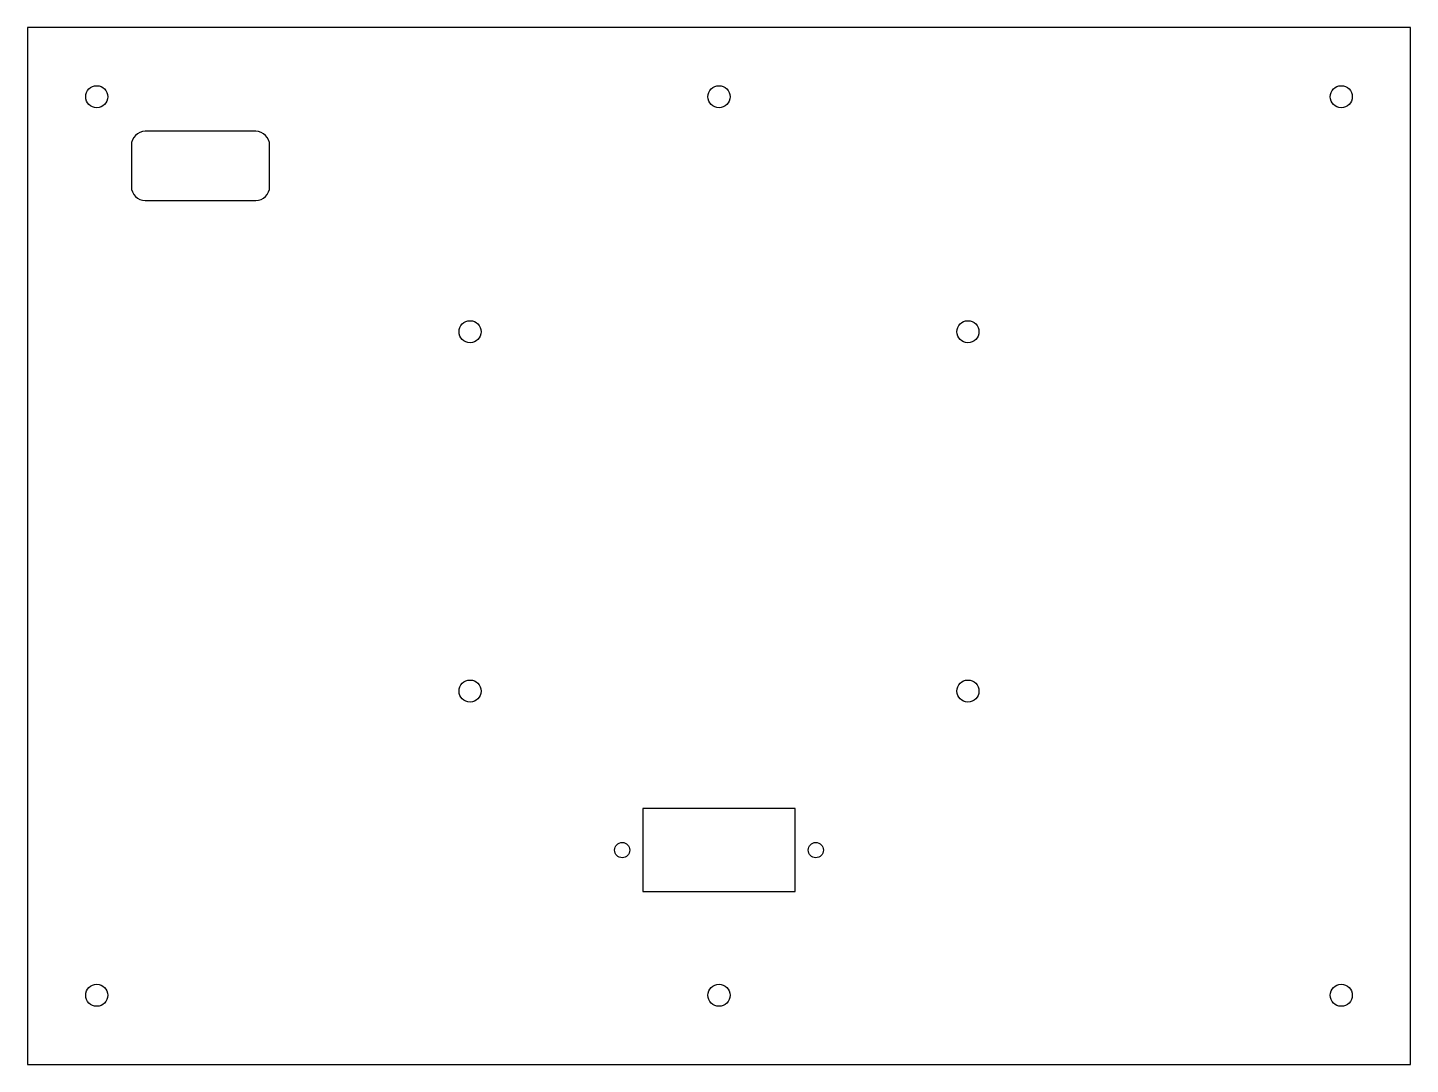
# Model space of a CAD drawing. Header units: millimetres. Extents: x 0 to 200, y 0 to 150.
import ezdxf

# ---------------------------------------------------------------- set-up
doc = ezdxf.new("R2010")
doc.units = ezdxf.units.MM
doc.layers.add('CUT', color=1, linetype='Continuous')

msp = doc.modelspace()

# ---------------------------------------------------------------- linework, layer by layer
at = {"layer": 'CUT'}
for p, q in [((33, 135), (17, 135)), ((15, 133), (15, 127)), ((35, 127), (35, 133)), ((17, 125), (33, 125))]:
    msp.add_line(p, q, dxfattribs=at)
for points in [[(0, 0), (200, 0), (200, 150), (0, 150), (0, 0)], [(89, 25), (111, 25), (111, 37), (89, 37), (89, 25)]]:
    msp.add_lwpolyline(points, close=True, dxfattribs=at)
for centre, radius in [((10, 140), 1.6), ((100, 140), 1.6), ((190, 140), 1.6), ((64, 106), 1.6), ((136, 106), 1.6), ((64, 54), 1.6), ((136, 54), 1.6), ((86, 31), 1.1), ((114, 31), 1.1), ((10, 10), 1.6), ((100, 10), 1.6), ((190, 10), 1.6)]:
    msp.add_circle(centre, radius, dxfattribs=at)
for centre, start, end in [((17, 133), 90, 180), ((33, 133), 0, 90), ((17, 127), 180, 270), ((33, 127), 270, 360)]:
    msp.add_arc(centre, 2, start, end, dxfattribs=at)

doc.saveas('drawing.dxf')
